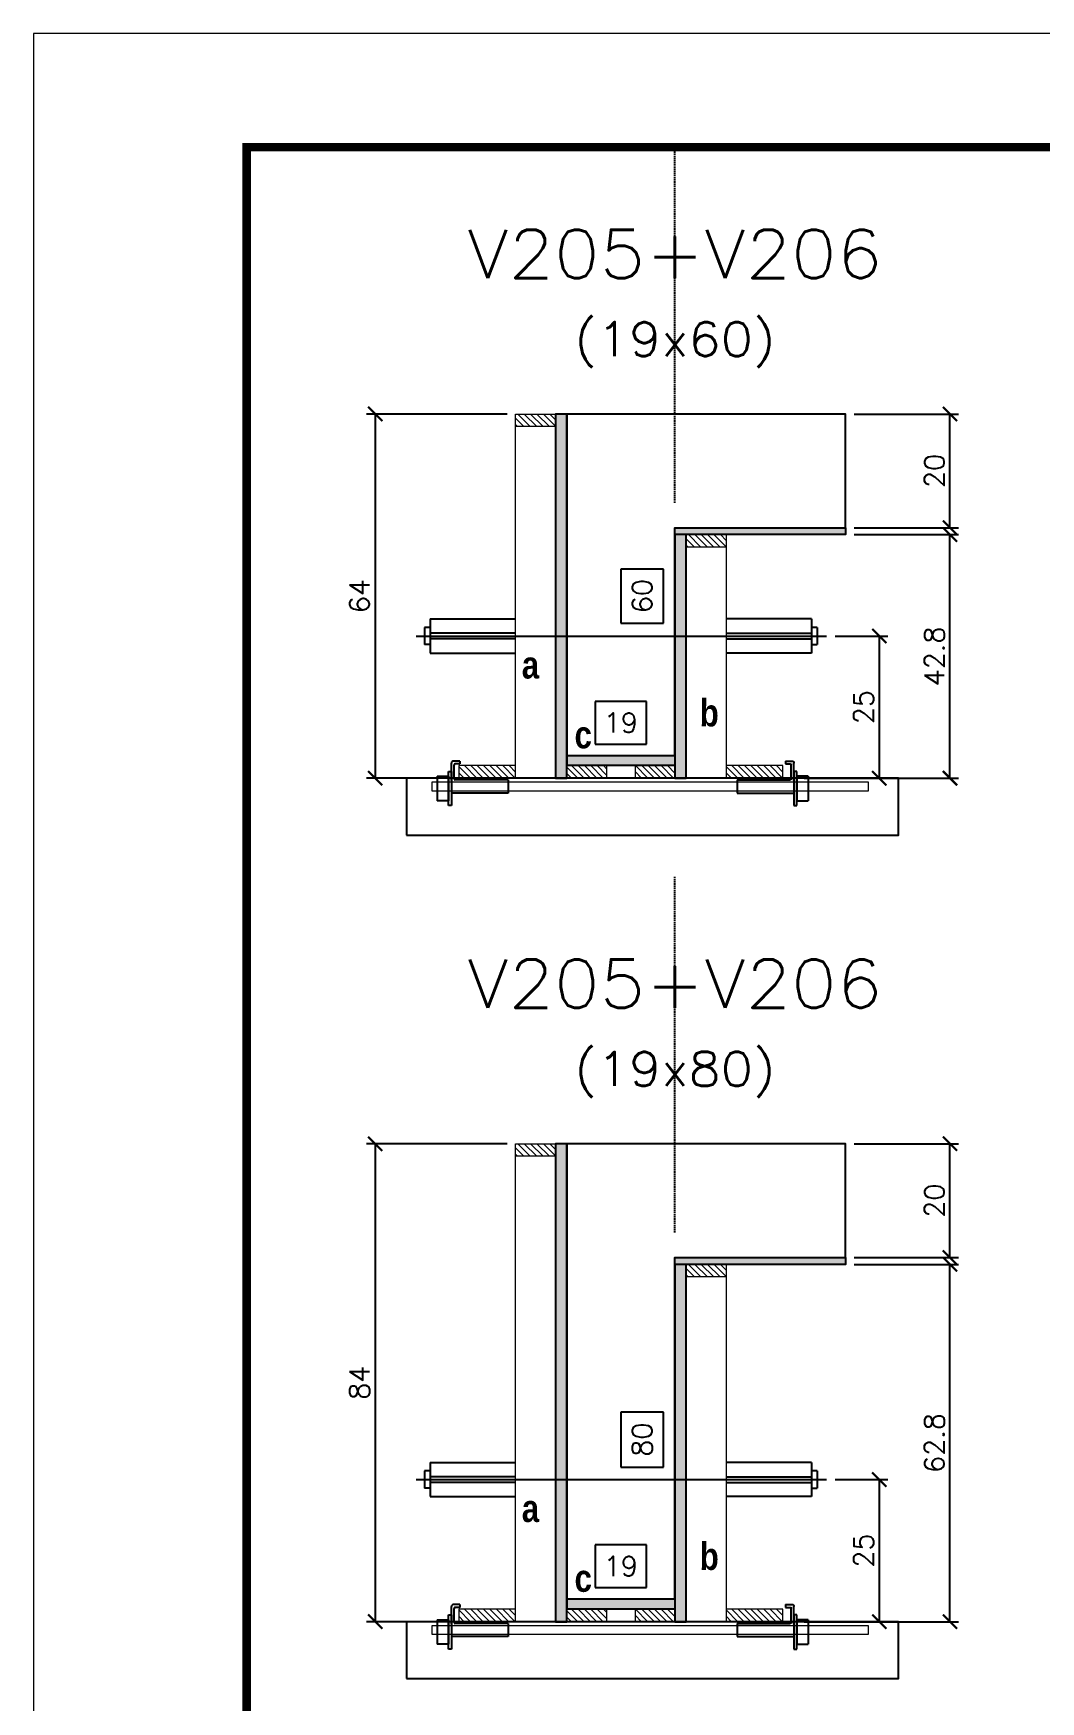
# Model space of a CAD drawing. Extents: x 137137 to 143418, y 10464 to 34486.
# Drawn here: x 140321 to 140675, y 32751 to 33337 of the extents above; entities that cross this region are included whole.
import ezdxf
from ezdxf.enums import TextEntityAlignment as Align

# ---------------------------------------------------------------- set-up
doc = ezdxf.new("R2010")
doc.units = 0
doc.linetypes.add('DASHED', pattern=[0.75, 0.5, -0.25])
doc.linetypes.add('HIDDEN', pattern=[0.375, 0.25, -0.125])
for name, color, linetype in [('barrote', 251, 'Continuous'), ('COTA', 241, 'Continuous'), ('Cota Seção (2x)', 4, 'Continuous'), ('detalhes', 4, 'Continuous'), ('Painéis', 200, 'Continuous'), ('presilha', 1, 'Continuous'), ('TENSOR', 3, 'Continuous'), ('Texto de Titulo', 7, 'Continuous'), ('Texto Qtd Sarr', 242, 'Continuous')]:
    doc.layers.add(name, color=color, linetype=linetype)
for name, color, linetype, lineweight in [('CONCRETO', 251, 'Continuous', 25), ('Folhas', 255, 'Continuous', 9), ('Hachura', 251, 'Continuous', 9), ('Madeira', 126, 'Continuous', 18), ('SARRAFO DE PRESSAO', 251, 'DASHED', 9), ('SCO-___-LAJ', 2, 'Continuous', 0), ('Texto Seção', 7, 'Continuous', 15)]:
    doc.layers.add(name, color=color, linetype=linetype, lineweight=lineweight)
doc.styles.add('Romans', font='romans.shx')
doc.styles.add('TECNICA', font='techb___.ttf', dxfattribs={"height": 10})
doc.dimstyles.new('Cota Seção (2x)', dxfattribs={"dimtxt": 7, "dimasz": 5, "dimexe": 3, "dimexo": 3, "dimgap": 2, "dimtad": 3, "dimdec": 1, "dimlfac": 0.5, "dimzin": 12, "dimdsep": 46, "dimtxsty": 'Romans', "dimblk": 'ARCHTICK', "dimcen": 0, "dimclrd": 4, "dimclre": 4, "dimclrt": 1, "dimadec": 1, "dimazin": 3, "dimtfac": 1, "dimtdec": 1, "dimtmove": 0, "dimatfit": 3, "dimldrblk": 'OBLIQUE', "dimfxl": 1, "dimtolj": 1, "dimtzin": 12, "dimarcsym": 0})
doc.dimstyles.new('Cota Seção interna', dxfattribs={"dimtxt": 7, "dimasz": 6, "dimexe": 0.18, "dimexo": 2, "dimgap": -4, "dimtad": 3, "dimdec": 1, "dimlfac": 0.5, "dimzin": 12, "dimdsep": 46, "dimtxsty": 'Romans', "dimblk": 'ARCHTICK', "dimcen": 0.09, "dimse1": 1, "dimse2": 1, "dimsd1": 1, "dimsd2": 1, "dimclrd": 180, "dimclre": 5, "dimclrt": 1, "dimadec": 0, "dimazin": 3, "dimtfac": 1, "dimtdec": 1, "dimtofl": 0, "dimtmove": 0, "dimatfit": 3, "dimldrblk": 'ARCHTICK', "dimfxl": 1, "dimtolj": 1, "dimtzin": 0, "dimarcsym": 0})

# ---------------------------------------------------------------- blocks, each defined once
blk = doc.blocks.new('titulo1')
at = {"layer": 'Defpoints', "color": 252, "linetype": 'HIDDEN', "ltscale": 2}
blk.add_line((0, 0), (0, 125), dxfattribs=at)
at = {"layer": 'Defpoints', "style": 'Romans', "oblique": 15}
blk.add_attdef('FOLHA', text='', height=10, dxfattribs=at).set_placement((0, 15.58), align=Align.MIDDLE_CENTER)
at = {"layer": 'Texto Qtd Sarr', "color": 3, "style": 'Romans', "oblique": 15}
for tag, height, p in [('TITULO', 17, (0, 71.45)), ('SEÇÃO', 12, (0, 41.55))]:
    blk.add_attdef(tag, text='', height=height, dxfattribs=at).set_placement(p, align=Align.MIDDLE_CENTER)
blk = doc.blocks.new('_ArchTick')
at = {"color": 0, "linetype": 'ByBlock', "const_width": 0.15}
blk.add_lwpolyline([(-0.5, -0.5), (0.5, 0.5)], dxfattribs=at)
blk = doc.blocks.new('*D43')
at = {"layer": 'COTA', "color": 4, "lineweight": -2, "transparency": 16777216}
for p, q in [((140609.33, 33161), (140646.05, 33161)), ((140643.05, 33075.4), (140643.05, 33161)), ((140591.73, 33075.4), (140646.05, 33075.4))]:
    blk.add_line(p, q, dxfattribs=at)
at = {"layer": 'Defpoints', "color": 0, "transparency": 16777216}
for p in [(140606.33, 33161), (140643.05, 33161), (140588.73, 33075.4)]:
    blk.add_point(p, dxfattribs=at)
at = {"layer": 'COTA', "color": 4, "lineweight": -2, "transparency": 16777216, "xscale": 5, "yscale": 5, "zscale": 5}
for p, rotation in [((140643.05, 33161), 90), ((140643.05, 33075.4), 270)]:
    blk.add_blockref('_ArchTick', p, dxfattribs=dict(at, rotation=rotation))
at = {"layer": 'COTA', "color": 1, "transparency": 16777216, "insert": (140637.55, 33118.2), "char_height": 7, "attachment_point": 5, "rotation": 90, "style": 'Romans'}
blk.add_mtext('\\A1;42.8', dxfattribs=at)
blk = doc.blocks.new('_Oblique')
at = {"color": 0, "linetype": 'ByBlock', "lineweight": -2}
blk.add_line((-0.5, -0.5), (0.5, 0.5), dxfattribs=at)
blk = doc.blocks.new('*D44')
at = {"layer": 'COTA', "color": 4, "lineweight": -2, "transparency": 16777216}
for p, q in [((140609.33, 33203.4), (140646.05, 33203.4)), ((140643.05, 33163.4), (140643.05, 33203.4)), ((140609.33, 33163.4), (140646.05, 33163.4))]:
    blk.add_line(p, q, dxfattribs=at)
at = {"layer": 'Defpoints', "color": 0, "transparency": 16777216}
for p in [(140606.33, 33203.4), (140643.05, 33203.4), (140606.33, 33163.4)]:
    blk.add_point(p, dxfattribs=at)
at = {"layer": 'COTA', "color": 4, "lineweight": -2, "transparency": 16777216, "xscale": 5, "yscale": 5, "zscale": 5}
for p, rotation in [((140643.05, 33203.4), 90), ((140643.05, 33163.4), 270)]:
    blk.add_blockref('_ArchTick', p, dxfattribs=dict(at, rotation=rotation))
at = {"layer": 'COTA', "color": 1, "transparency": 16777216, "insert": (140637.55, 33183.4), "char_height": 7, "attachment_point": 5, "rotation": 90, "style": 'Romans'}
blk.add_mtext('\\A1;20', dxfattribs=at)
blk = doc.blocks.new('*D45')
at = {"layer": 'Cota Seção (2x)', "color": 180, "lineweight": -2, "transparency": 16777216}
for p, q in [((140542.33, 33148.9), (140527.33, 33148.9)), ((140527.33, 33148.9), (140527.33, 33129.9)), ((140542.33, 33129.9), (140542.33, 33148.9)), ((140527.33, 33129.9), (140542.33, 33129.9))]:
    blk.add_line(p, q, dxfattribs=at)
at = {"layer": 'Defpoints', "color": 0, "transparency": 16777216}
for p in [(140546.33, 33203.4), (140546.33, 33203.4), (140546.33, 33083.4)]:
    blk.add_point(p, dxfattribs=at)
at = {"layer": 'Cota Seção (2x)', "color": 1, "transparency": 16777216, "insert": (140534.83, 33139.4), "char_height": 7, "attachment_point": 5, "rotation": 90, "style": 'Romans'}
blk.add_mtext('\\A1;60', dxfattribs=at)
blk = doc.blocks.new('PRESILHA METÁLICA 1')
at = {"layer": 'presilha'}
for p, q in [((7.5, 10.64), (7.5, 19.86)), ((12, 21), (8.64, 21)), ((9, 11.57), (9, 18.93)), ((12, 19.5), (9.57, 19.5)), ((12, 21), (12, 19.5)), ((0, 13), (6, 13)), ((0, 13), (0, 0)), ((6, 15.5), (7.5, 15.5)), ((6, -2.5), (6, 15.5)), ((6, 13), (6, 0)), ((7.5, 15.5), (7.5, -2.5)), ((37.5, 11), (9.57, 11)), ((37.5, 11), (37.5, 4.1)), ((6, 0), (0, 0)), ((37.5, 4.1), (7.5, 4.1)), ((7.5, -2.5), (6, -2.5))]:
    blk.add_line(p, q, dxfattribs=at)
for centre, radius, start, end in [((8.64, 19.86), 1.14, 90, 180), ((9.57, 18.93), 0.57, 90, 180), ((9.57, 11.57), 0.57, 180, 270)]:
    blk.add_arc(centre, radius, start, end, dxfattribs=at)
blk = doc.blocks.new('*D46')
at = {"layer": 'Cota Seção (2x)', "color": 180, "lineweight": -2, "transparency": 16777216}
for p, q in [((140536.33, 33102.4), (140518.33, 33102.4)), ((140518.33, 33102.4), (140518.33, 33087.4)), ((140536.33, 33087.4), (140536.33, 33102.4)), ((140518.33, 33087.4), (140536.33, 33087.4))]:
    blk.add_line(p, q, dxfattribs=at)
at = {"layer": 'Defpoints', "color": 0, "transparency": 16777216}
for p in [(140546.33, 33083.4), (140508.33, 33075.4), (140546.33, 33075.4)]:
    blk.add_point(p, dxfattribs=at)
at = {"layer": 'Cota Seção (2x)', "color": 1, "transparency": 16777216, "insert": (140527.33, 33094.9), "char_height": 7, "attachment_point": 5, "style": 'Romans'}
blk.add_mtext('\\A1;19', dxfattribs=at)
blk = doc.blocks.new('*D200')
at = {"layer": 'COTA', "color": 4, "lineweight": -2, "transparency": 16777216}
for p, q in [((140487.33, 33203.4), (140437.97, 33203.4)), ((140440.97, 33203.4), (140440.97, 33075.4)), ((140487.33, 33075.4), (140437.97, 33075.4))]:
    blk.add_line(p, q, dxfattribs=at)
at = {"layer": 'Defpoints', "color": 0, "transparency": 16777216}
for p in [(140490.33, 33203.4), (140440.97, 33075.4), (140490.33, 33075.4)]:
    blk.add_point(p, dxfattribs=at)
at = {"layer": 'COTA', "color": 4, "lineweight": -2, "transparency": 16777216, "xscale": 5, "yscale": 5, "zscale": 5}
for p, rotation in [((140440.97, 33203.4), 90), ((140440.97, 33075.4), 270)]:
    blk.add_blockref('_ArchTick', p, dxfattribs=dict(at, rotation=rotation))
at = {"layer": 'COTA', "color": 1, "transparency": 16777216, "insert": (140435.47, 33139.4), "char_height": 7, "attachment_point": 5, "rotation": 90, "style": 'Romans'}
blk.add_mtext('\\A1;64', dxfattribs=at)
blk = doc.blocks.new('*D201')
at = {"layer": 'COTA', "color": 4, "lineweight": -2, "transparency": 16777216}
for p, q in [((140602.63, 33125.37), (140621.19, 33125.37)), ((140618.19, 33125.37), (140618.19, 33075.4)), ((140602.63, 33075.4), (140621.19, 33075.4))]:
    blk.add_line(p, q, dxfattribs=at)
at = {"layer": 'Defpoints', "color": 0, "transparency": 16777216}
for p in [(140599.63, 33125.37), (140599.63, 33075.4), (140618.19, 33075.4)]:
    blk.add_point(p, dxfattribs=at)
at = {"layer": 'COTA', "color": 4, "lineweight": -2, "transparency": 16777216, "xscale": 5, "yscale": 5, "zscale": 5}
for p, rotation in [((140618.19, 33125.37), 90), ((140618.19, 33075.4), 270)]:
    blk.add_blockref('_ArchTick', p, dxfattribs=dict(at, rotation=rotation))
at = {"layer": 'COTA', "color": 1, "transparency": 16777216, "insert": (140612.69, 33100.38), "char_height": 7, "attachment_point": 5, "rotation": 90, "style": 'Romans'}
blk.add_mtext('\\A1;25', dxfattribs=at)
blk = doc.blocks.new('9999999999')
at = {"layer": 'Folhas'}
blk.add_lwpolyline([(98138.98, 34190.21), (99623.98, 34190.21), (99623.98, 35240.21), (98138.98, 35240.21)], close=True, dxfattribs=at)
at = {"layer": 'Folhas', "color": 30, "const_width": 3}
blk.add_lwpolyline([(98213.98, 34230.21), (99583.98, 34230.21), (99583.98, 35200.21), (98213.98, 35200.21)], close=True, dxfattribs=at)
blk = doc.blocks.new('*D5453')
at = {"layer": 'COTA', "color": 4, "lineweight": -2, "transparency": 16777216}
for p, q in [((140609.33, 32904.5), (140646.05, 32904.5)), ((140643.05, 32778.9), (140643.05, 32904.5)), ((140591.73, 32778.9), (140646.05, 32778.9))]:
    blk.add_line(p, q, dxfattribs=at)
at = {"layer": 'Defpoints', "color": 0, "transparency": 16777216}
for p in [(140606.33, 32904.5), (140643.05, 32904.5), (140588.73, 32778.9)]:
    blk.add_point(p, dxfattribs=at)
at = {"layer": 'COTA', "color": 4, "lineweight": -2, "transparency": 16777216, "xscale": 5, "yscale": 5, "zscale": 5}
for p, rotation in [((140643.05, 32904.5), 90), ((140643.05, 32778.9), 270)]:
    blk.add_blockref('_ArchTick', p, dxfattribs=dict(at, rotation=rotation))
at = {"layer": 'COTA', "color": 1, "transparency": 16777216, "insert": (140637.55, 32841.7), "char_height": 7, "attachment_point": 5, "rotation": 90, "style": 'Romans'}
blk.add_mtext('\\A1;62.8', dxfattribs=at)
blk = doc.blocks.new('*D5454')
at = {"layer": 'COTA', "color": 4, "lineweight": -2, "transparency": 16777216}
for p, q in [((140609.33, 32946.9), (140646.05, 32946.9)), ((140643.05, 32906.9), (140643.05, 32946.9)), ((140609.33, 32906.9), (140646.05, 32906.9))]:
    blk.add_line(p, q, dxfattribs=at)
at = {"layer": 'Defpoints', "color": 0, "transparency": 16777216}
for p in [(140606.33, 32946.9), (140643.05, 32946.9), (140606.33, 32906.9)]:
    blk.add_point(p, dxfattribs=at)
at = {"layer": 'COTA', "color": 4, "lineweight": -2, "transparency": 16777216, "xscale": 5, "yscale": 5, "zscale": 5}
for p, rotation in [((140643.05, 32946.9), 90), ((140643.05, 32906.9), 270)]:
    blk.add_blockref('_ArchTick', p, dxfattribs=dict(at, rotation=rotation))
at = {"layer": 'COTA', "color": 1, "transparency": 16777216, "insert": (140637.55, 32926.9), "char_height": 7, "attachment_point": 5, "rotation": 90, "style": 'Romans'}
blk.add_mtext('\\A1;20', dxfattribs=at)
blk = doc.blocks.new('*D5455')
at = {"layer": 'Cota Seção (2x)', "color": 180, "lineweight": -2, "transparency": 16777216}
for p, q in [((140542.33, 32852.57), (140527.33, 32852.57)), ((140527.33, 32852.57), (140527.33, 32833.24)), ((140542.33, 32833.24), (140542.33, 32852.57)), ((140527.33, 32833.24), (140542.33, 32833.24))]:
    blk.add_line(p, q, dxfattribs=at)
at = {"layer": 'Defpoints', "color": 0, "transparency": 16777216}
for p in [(140546.33, 32946.9), (140546.33, 32946.9), (140546.33, 32786.9)]:
    blk.add_point(p, dxfattribs=at)
at = {"layer": 'Cota Seção (2x)', "color": 1, "transparency": 16777216, "insert": (140534.83, 32842.9), "char_height": 7, "attachment_point": 5, "rotation": 90, "style": 'Romans'}
blk.add_mtext('\\A1;80', dxfattribs=at)
blk = doc.blocks.new('*D5456')
at = {"layer": 'Cota Seção (2x)', "color": 180, "lineweight": -2, "transparency": 16777216}
for p, q in [((140536.33, 32805.9), (140518.33, 32805.9)), ((140518.33, 32805.9), (140518.33, 32790.9)), ((140536.33, 32790.9), (140536.33, 32805.9)), ((140518.33, 32790.9), (140536.33, 32790.9))]:
    blk.add_line(p, q, dxfattribs=at)
at = {"layer": 'Defpoints', "color": 0, "transparency": 16777216}
for p in [(140546.33, 32786.9), (140508.33, 32778.9), (140546.33, 32778.9)]:
    blk.add_point(p, dxfattribs=at)
at = {"layer": 'Cota Seção (2x)', "color": 1, "transparency": 16777216, "insert": (140527.33, 32798.4), "char_height": 7, "attachment_point": 5, "style": 'Romans'}
blk.add_mtext('\\A1;19', dxfattribs=at)
blk = doc.blocks.new('*D5457')
at = {"layer": 'COTA', "color": 4, "lineweight": -2, "transparency": 16777216}
for p, q in [((140487.33, 32946.9), (140437.97, 32946.9)), ((140440.97, 32946.9), (140440.97, 32778.9)), ((140487.33, 32778.9), (140437.97, 32778.9))]:
    blk.add_line(p, q, dxfattribs=at)
at = {"layer": 'Defpoints', "color": 0, "transparency": 16777216}
for p in [(140490.33, 32946.9), (140440.97, 32778.9), (140490.33, 32778.9)]:
    blk.add_point(p, dxfattribs=at)
at = {"layer": 'COTA', "color": 4, "lineweight": -2, "transparency": 16777216, "xscale": 5, "yscale": 5, "zscale": 5}
for p, rotation in [((140440.97, 32946.9), 90), ((140440.97, 32778.9), 270)]:
    blk.add_blockref('_ArchTick', p, dxfattribs=dict(at, rotation=rotation))
at = {"layer": 'COTA', "color": 1, "transparency": 16777216, "insert": (140435.47, 32862.9), "char_height": 7, "attachment_point": 5, "rotation": 90, "style": 'Romans'}
blk.add_mtext('\\A1;84', dxfattribs=at)
blk = doc.blocks.new('*D5458')
at = {"layer": 'COTA', "color": 4, "lineweight": -2, "transparency": 16777216}
for p, q in [((140602.63, 32828.87), (140621.19, 32828.87)), ((140618.19, 32828.87), (140618.19, 32778.9)), ((140602.63, 32778.9), (140621.19, 32778.9))]:
    blk.add_line(p, q, dxfattribs=at)
at = {"layer": 'Defpoints', "color": 0, "transparency": 16777216}
for p in [(140599.63, 32828.87), (140599.63, 32778.9), (140618.19, 32778.9)]:
    blk.add_point(p, dxfattribs=at)
at = {"layer": 'COTA', "color": 4, "lineweight": -2, "transparency": 16777216, "xscale": 5, "yscale": 5, "zscale": 5}
for p, rotation in [((140618.19, 32828.87), 90), ((140618.19, 32778.9), 270)]:
    blk.add_blockref('_ArchTick', p, dxfattribs=dict(at, rotation=rotation))
at = {"layer": 'COTA', "color": 1, "transparency": 16777216, "insert": (140612.69, 32803.89), "char_height": 7, "attachment_point": 5, "rotation": 90, "style": 'Romans'}
blk.add_mtext('\\A1;25', dxfattribs=at)

msp = doc.modelspace()

# ---------------------------------------------------------------- hatches: boundary and pattern name
at = {"layer": 'Hachura'}
h = msp.add_hatch(dxfattribs=at)
h.set_pattern_fill('ANSI31', color=256, scale=0.5, angle=270, style=0)
h.set_pattern_definition([(315, (163396.151, 24895.755), (1.12253202, 1.12253202), [])])
h.paths.add_polyline_path([(140490.33, 33199), (140490.33, 33203.4), (140504.33, 33203.4), (140504.33, 33199)])
h = msp.add_hatch(color=256, dxfattribs=at)
h.dxf.hatch_style = 1
h.paths.add_polyline_path([(140508.33, 33203.4), (140504.33, 33203.4), (140504.33, 33075.4), (140508.33, 33075.4)])
h = msp.add_hatch(color=256, dxfattribs=at)
h.dxf.hatch_style = 1
h.paths.add_polyline_path([(140546.33, 33161), (140546.33, 33163.4), (140606.33, 33163.4), (140606.33, 33161)])
h = msp.add_hatch(color=256, dxfattribs=at)
h.dxf.hatch_style = 1
h.paths.add_polyline_path([(140550.33, 33161), (140546.33, 33161), (140546.33, 33075.4), (140550.33, 33075.4)])
h = msp.add_hatch(dxfattribs=at)
h.set_pattern_fill('ANSI31', color=256, scale=0.5, angle=270, style=0)
h.set_pattern_definition([(315, (163456.151, 24853.355), (1.12253202, 1.12253202), [])])
h.paths.add_polyline_path([(140550.33, 33156.6), (140550.33, 33161), (140564.33, 33161), (140564.33, 33156.6)])
h = msp.add_hatch(dxfattribs=at)
h.set_pattern_fill('ANSI31', color=256, scale=0.5, angle=270, style=0)
h.set_pattern_definition([(315, (163362.151, 24845.755), (1.12253202, 1.12253202), [])])
h.paths.add_polyline_path([(140490.33, 33075.4), (140490.33, 33079.8), (140470.33, 33079.8), (140470.33, 33075.4)])
h = msp.add_hatch(color=256, dxfattribs=at)
h.dxf.hatch_style = 1
h.paths.add_polyline_path([(140508.33, 33079.8), (140508.33, 33083.4), (140546.33, 33083.4), (140546.33, 33079.8)])
h = msp.add_hatch(dxfattribs=at)
h.set_pattern_fill('ANSI31', color=256, scale=0.5, angle=270, style=0)
h.set_pattern_definition([(315, (163464.953, 24845.755), (1.12253202, 1.12253202), [])])
h.paths.add_polyline_path([(140508.33, 33075.4), (140508.33, 33079.8), (140522.33, 33079.8), (140522.33, 33075.4)])
h = msp.add_hatch(dxfattribs=at)
h.set_pattern_fill('ANSI31', color=256, scale=0.5, angle=270, style=0)
h.set_pattern_definition([(315, (163464.951, 24845.755), (1.12253202, 1.12253202), [])])
h.paths.add_polyline_path([(140546.33, 33075.4), (140546.33, 33079.8), (140532.33, 33079.8), (140532.33, 33075.4)])
h = msp.add_hatch(dxfattribs=at)
h.set_pattern_fill('ANSI31', color=256, scale=0.5, angle=270, style=0)
h.set_pattern_definition([(315, (163456.151, 24845.755), (1.12253202, 1.12253202), [])])
h.paths.add_polyline_path([(140584.33, 33075.4), (140584.33, 33079.8), (140564.33, 33079.8), (140564.33, 33075.4)])
h = msp.add_hatch(dxfattribs=at)
h.set_pattern_fill('ANSI31', color=256, scale=0.5, angle=270, style=0)
h.set_pattern_definition([(315, (163396.151, 24639.258), (1.12253202, 1.12253202), [])])
h.paths.add_polyline_path([(140490.33, 32942.5), (140490.33, 32946.9), (140504.33, 32946.9), (140504.33, 32942.5)])
h = msp.add_hatch(color=256, dxfattribs=at)
h.dxf.hatch_style = 1
h.paths.add_polyline_path([(140508.33, 32946.9), (140504.33, 32946.9), (140504.33, 32778.9), (140508.33, 32778.9)])
h = msp.add_hatch(color=256, dxfattribs=at)
h.dxf.hatch_style = 1
h.paths.add_polyline_path([(140546.33, 32904.5), (140546.33, 32906.9), (140606.33, 32906.9), (140606.33, 32904.5)])
h = msp.add_hatch(color=256, dxfattribs=at)
h.dxf.hatch_style = 1
h.paths.add_polyline_path([(140550.33, 32904.5), (140546.33, 32904.5), (140546.33, 32778.9), (140550.33, 32778.9)])
h = msp.add_hatch(dxfattribs=at)
h.set_pattern_fill('ANSI31', color=256, scale=0.5, angle=270, style=0)
h.set_pattern_definition([(315, (163456.151, 24596.858), (1.12253202, 1.12253202), [])])
h.paths.add_polyline_path([(140550.33, 32900.1), (140550.33, 32904.5), (140564.33, 32904.5), (140564.33, 32900.1)])
h = msp.add_hatch(color=256, dxfattribs=at)
h.dxf.hatch_style = 1
h.paths.add_polyline_path([(140508.33, 32783.3), (140508.33, 32786.9), (140546.33, 32786.9), (140546.33, 32783.3)])
h = msp.add_hatch(dxfattribs=at)
h.set_pattern_fill('ANSI31', color=256, scale=0.5, angle=270, style=0)
h.set_pattern_definition([(315, (163362.151, 24549.258), (1.12253202, 1.12253202), [])])
h.paths.add_polyline_path([(140490.33, 32778.9), (140490.33, 32783.3), (140470.33, 32783.3), (140470.33, 32778.9)])
h = msp.add_hatch(dxfattribs=at)
h.set_pattern_fill('ANSI31', color=256, scale=0.5, angle=270, style=0)
h.set_pattern_definition([(315, (163464.953, 24549.258), (1.12253202, 1.12253202), [])])
h.paths.add_polyline_path([(140508.33, 32778.9), (140508.33, 32783.3), (140522.33, 32783.3), (140522.33, 32778.9)])
h = msp.add_hatch(dxfattribs=at)
h.set_pattern_fill('ANSI31', color=256, scale=0.5, angle=270, style=0)
h.set_pattern_definition([(315, (163464.951, 24549.258), (1.12253202, 1.12253202), [])])
h.paths.add_polyline_path([(140546.33, 32778.9), (140546.33, 32783.3), (140532.33, 32783.3), (140532.33, 32778.9)])
h = msp.add_hatch(dxfattribs=at)
h.set_pattern_fill('ANSI31', color=256, scale=0.5, angle=270, style=0)
h.set_pattern_definition([(315, (163456.151, 24549.258), (1.12253202, 1.12253202), [])])
h.paths.add_polyline_path([(140584.33, 32778.9), (140584.33, 32783.3), (140564.33, 32783.3), (140564.33, 32778.9)])

# ---------------------------------------------------------------- linework, layer by layer
at = {"ltscale": 3}
for p, q in [((140458.33, 33128.37), (140458.33, 33122.37)), ((140460.33, 33128.37), (140458.33, 33128.37)), ((140460.33, 33131.37), (140460.33, 33119.37)), ((140460.33, 33131.37), (140490.33, 33131.37)), ((140490.33, 33126.37), (140460.33, 33126.37)), ((140594.33, 33131.37), (140564.33, 33131.37)), ((140564.33, 33126.37), (140594.33, 33126.37)), ((140594.33, 33131.37), (140594.33, 33119.37)), ((140596.33, 33128.37), (140594.33, 33128.37)), ((140596.33, 33128.37), (140596.33, 33122.37)), ((140460.33, 33122.37), (140458.33, 33122.37)), ((140490.33, 33124.37), (140460.33, 33124.37)), ((140564.33, 33124.37), (140594.33, 33124.37)), ((140594.33, 33122.37), (140596.33, 33122.37)), ((140460.33, 33119.37), (140490.33, 33119.37)), ((140594.33, 33119.37), (140564.33, 33119.37)), ((140460.33, 32834.87), (140460.33, 32822.87)), ((140460.33, 32834.87), (140490.33, 32834.87)), ((140594.33, 32834.87), (140564.33, 32834.87)), ((140594.33, 32834.87), (140594.33, 32822.87)), ((140458.33, 32831.87), (140458.33, 32825.87)), ((140460.33, 32831.87), (140458.33, 32831.87)), ((140490.33, 32829.87), (140460.33, 32829.87)), ((140490.33, 32827.87), (140460.33, 32827.87)), ((140564.33, 32829.87), (140594.33, 32829.87)), ((140564.33, 32827.87), (140594.33, 32827.87)), ((140596.33, 32831.87), (140594.33, 32831.87)), ((140596.33, 32831.87), (140596.33, 32825.87)), ((140460.33, 32825.87), (140458.33, 32825.87)), ((140460.33, 32822.87), (140490.33, 32822.87)), ((140594.33, 32822.87), (140564.33, 32822.87)), ((140594.33, 32825.87), (140596.33, 32825.87))]:
    msp.add_line(p, q, dxfattribs=at)
at = {"layer": 'barrote'}
for points in [[(140451.97, 33055.4), (140624.93, 33055.4), (140624.93, 33075.4), (140451.97, 33075.4)], [(140451.97, 32758.9), (140624.93, 32758.9), (140624.93, 32778.9), (140451.97, 32778.9)]]:
    msp.add_lwpolyline(points, close=True, dxfattribs=at)
at = {"layer": 'CONCRETO'}
for points in [[(140546.33, 33163.4), (140606.33, 33163.4), (140606.33, 33203.4), (140546.33, 33203.4), (140546.33, 33203.4), (140508.33, 33203.4), (140508.33, 33079.8), (140508.33, 33079.8), (140508.33, 33083.4), (140546.33, 33083.4)], [(140546.33, 32906.9), (140606.33, 32906.9), (140606.33, 32946.9), (140546.33, 32946.9), (140546.33, 32946.9), (140508.33, 32946.9), (140508.33, 32783.3), (140508.33, 32783.3), (140508.33, 32786.9), (140546.33, 32786.9)]]:
    msp.add_lwpolyline(points, close=True, dxfattribs=at)
at = {"layer": 'Madeira'}
for points in [[(140490.33, 33199), (140490.33, 33203.4), (140504.33, 33203.4), (140504.33, 33199)], [(140490.33, 33203.4), (140504.33, 33203.4), (140504.33, 33075.4), (140490.33, 33075.4)], [(140550.33, 33156.6), (140550.33, 33161), (140564.33, 33161), (140564.33, 33156.6)], [(140550.33, 33161), (140564.33, 33161), (140564.33, 33075.4), (140550.33, 33075.4)], [(140490.33, 33075.4), (140490.33, 33079.8), (140470.33, 33079.8), (140470.33, 33075.4)], [(140508.33, 33075.4), (140508.33, 33079.8), (140522.33, 33079.8), (140522.33, 33075.4)], [(140546.33, 33075.4), (140546.33, 33079.8), (140532.33, 33079.8), (140532.33, 33075.4)], [(140584.33, 33075.4), (140584.33, 33079.8), (140564.33, 33079.8), (140564.33, 33075.4)], [(140490.33, 32942.5), (140490.33, 32946.9), (140504.33, 32946.9), (140504.33, 32942.5)], [(140490.33, 32946.9), (140504.33, 32946.9), (140504.33, 32778.9), (140490.33, 32778.9)], [(140550.33, 32900.1), (140550.33, 32904.5), (140564.33, 32904.5), (140564.33, 32900.1)], [(140550.33, 32904.5), (140564.33, 32904.5), (140564.33, 32778.9), (140550.33, 32778.9)], [(140490.33, 32778.9), (140490.33, 32783.3), (140470.33, 32783.3), (140470.33, 32778.9)], [(140508.33, 32778.9), (140508.33, 32783.3), (140522.33, 32783.3), (140522.33, 32778.9)], [(140546.33, 32778.9), (140546.33, 32783.3), (140532.33, 32783.3), (140532.33, 32778.9)], [(140584.33, 32778.9), (140584.33, 32783.3), (140564.33, 32783.3), (140564.33, 32778.9)]]:
    msp.add_lwpolyline(points, close=True, dxfattribs=at)
at = {"layer": 'Painéis'}
for points in [[(140508.33, 33203.4), (140504.33, 33203.4), (140504.33, 33075.4), (140508.33, 33075.4)], [(140546.33, 33161), (140546.33, 33163.4), (140606.33, 33163.4), (140606.33, 33161)], [(140550.33, 33161), (140546.33, 33161), (140546.33, 33075.4), (140550.33, 33075.4)], [(140508.33, 33079.8), (140508.33, 33083.4), (140546.33, 33083.4), (140546.33, 33079.8)], [(140508.33, 32946.9), (140504.33, 32946.9), (140504.33, 32778.9), (140508.33, 32778.9)], [(140546.33, 32904.5), (140546.33, 32906.9), (140606.33, 32906.9), (140606.33, 32904.5)], [(140550.33, 32904.5), (140546.33, 32904.5), (140546.33, 32778.9), (140550.33, 32778.9)], [(140508.33, 32783.3), (140508.33, 32786.9), (140546.33, 32786.9), (140546.33, 32783.3)]]:
    msp.add_lwpolyline(points, close=True, dxfattribs=at)
at = {"layer": 'SCO-___-LAJ', "color": 1}
for points in [[(140460.97, 33074.07), (140614.27, 33074.07), (140614.27, 33070.87), (140460.97, 33070.87)], [(140460.97, 32777.57), (140614.27, 32777.57), (140614.27, 32774.37), (140460.97, 32774.37)]]:
    msp.add_lwpolyline(points, close=True, dxfattribs=at)
at = {"layer": 'TENSOR', "linetype": 'HIDDEN', "ltscale": 0.5}
for p, q in [((140455.33, 33125.37), (140599.63, 33125.37)), ((140455.33, 32828.87), (140599.63, 32828.87))]:
    msp.add_line(p, q, dxfattribs=at)

# ---------------------------------------------------------------- block references
at = {"layer": 'presilha', "yscale": 0.6666666666666666, "zscale": 0.6666666666666666}
for p, xscale in [((140462.75, 33067.43), 0.6666666666666666), ((140593.2, 33067.43), -0.6666666666666666), ((140462.75, 32770.94), 0.6666666666666666), ((140593.2, 32770.94), -0.6666666666666666)]:
    msp.add_blockref('PRESILHA METÁLICA 1', p, dxfattribs=dict(at, xscale=xscale))
at = {"layer": 'SARRAFO DE PRESSAO', "color": 6, "linetype": 'ByBlock'}
msp.add_blockref('9999999999', (42181.81, -1903), dxfattribs=at)
at = {"layer": 'Texto Seção'}
ref = msp.add_blockref('titulo1', (140546.33, 33172.2), dxfattribs=at)
ref.add_attrib('TITULO', 'V205+V206', dxfattribs={"layer": 'Texto de Titulo', "color": 7, "height": 17, "style": 'Romans', "width": 1.1}).set_placement((140546.33, 33259.7), align=Align.MIDDLE_CENTER)
ref.add_attrib('SEÇÃO', '(19x60)', dxfattribs={"layer": 'Texto de Titulo', "color": 7, "height": 12, "style": 'Romans', "width": 1.1}).set_placement((140546.33, 33229.7), align=Align.MIDDLE_CENTER)
ref = msp.add_blockref('titulo1', (140546.33, 32915.7), dxfattribs=at)
ref.add_attrib('TITULO', 'V205+V206', dxfattribs={"layer": 'Texto de Titulo', "color": 7, "height": 17, "style": 'Romans', "width": 1.1}).set_placement((140546.33, 33003.2), align=Align.MIDDLE_CENTER)
ref.add_attrib('SEÇÃO', '(19x80)', dxfattribs={"layer": 'Texto de Titulo', "color": 7, "height": 12, "style": 'Romans', "width": 1.1}).set_placement((140546.33, 32973.2), align=Align.MIDDLE_CENTER)

# ---------------------------------------------------------------- texts
at = {"layer": 'detalhes', "style": 'TECNICA'}
for s, p in [('a', (140492.5, 33110.43)), ('b', (140555.05, 33093.59)), ('c', (140511.05, 33085.89)), ('a', (140492.5, 32813.93)), ('b', (140555.05, 32797.09)), ('c', (140511.05, 32789.4))]:
    msp.add_text(s, height=9.6, dxfattribs=at).set_placement(p)

# ---------------------------------------------------------------- dimensions: what is measured, and where the dimension line sits
at = {"layer": 'COTA'}
for base, p1, p2, picture, middle in [((140440.97, 33075.4), (140490.33, 33203.4), (140490.33, 33075.4), '*D200', (140435.47, 33139.4)), ((140643.05, 33203.4), (140606.33, 33163.4), (140606.33, 33203.4), '*D44', (140637.55, 33183.4)), ((140643.05, 33161), (140588.73, 33075.4), (140606.33, 33161), '*D43', (140637.55, 33118.2)), ((140618.19, 33075.4), (140599.63, 33125.37), (140599.63, 33075.4), '*D201', (140612.69, 33100.38)), ((140440.97, 32778.9), (140490.33, 32946.9), (140490.33, 32778.9), '*D5457', (140435.47, 32862.9)), ((140643.05, 32946.9), (140606.33, 32906.9), (140606.33, 32946.9), '*D5454', (140637.55, 32926.9)), ((140643.05, 32904.5), (140588.73, 32778.9), (140606.33, 32904.5), '*D5453', (140637.55, 32841.7)), ((140618.19, 32778.9), (140599.63, 32828.87), (140599.63, 32778.9), '*D5458', (140612.69, 32803.89))]:
    dim = msp.add_linear_dim(base=base, p1=p1, p2=p2, angle=90, dimstyle='Cota Seção (2x)', dxfattribs=at)
    dim.commit()
    dim.dimension.update_dxf_attribs({"geometry": picture, "text_midpoint": middle})
at = {"layer": 'Cota Seção (2x)'}
for base, p1, p2, picture, middle in [((140546.33, 33203.4), (140546.33, 33083.4), (140546.33, 33203.4), '*D45', (140546.33, 33139.4)), ((140546.33, 32946.9), (140546.33, 32786.9), (140546.33, 32946.9), '*D5455', (140546.33, 32842.9))]:
    dim = msp.add_linear_dim(base=base, p1=p1, p2=p2, angle=90, dimstyle='Cota Seção interna', dxfattribs=at)
    dim.commit()
    dim.dimension.update_dxf_attribs({"geometry": picture, "text_midpoint": middle, "dimtype": 160})
for base, p1, p2, picture, middle in [((140546.33, 33083.4), (140508.33, 33075.4), (140546.33, 33075.4), '*D46', (140527.33, 33083.4)), ((140546.33, 32786.9), (140508.33, 32778.9), (140546.33, 32778.9), '*D5456', (140527.33, 32786.9))]:
    dim = msp.add_linear_dim(base=base, p1=p1, p2=p2, dimstyle='Cota Seção interna', dxfattribs=at)
    dim.commit()
    dim.dimension.update_dxf_attribs({"geometry": picture, "text_midpoint": middle, "dimtype": 160})

doc.saveas('drawing.dxf')
